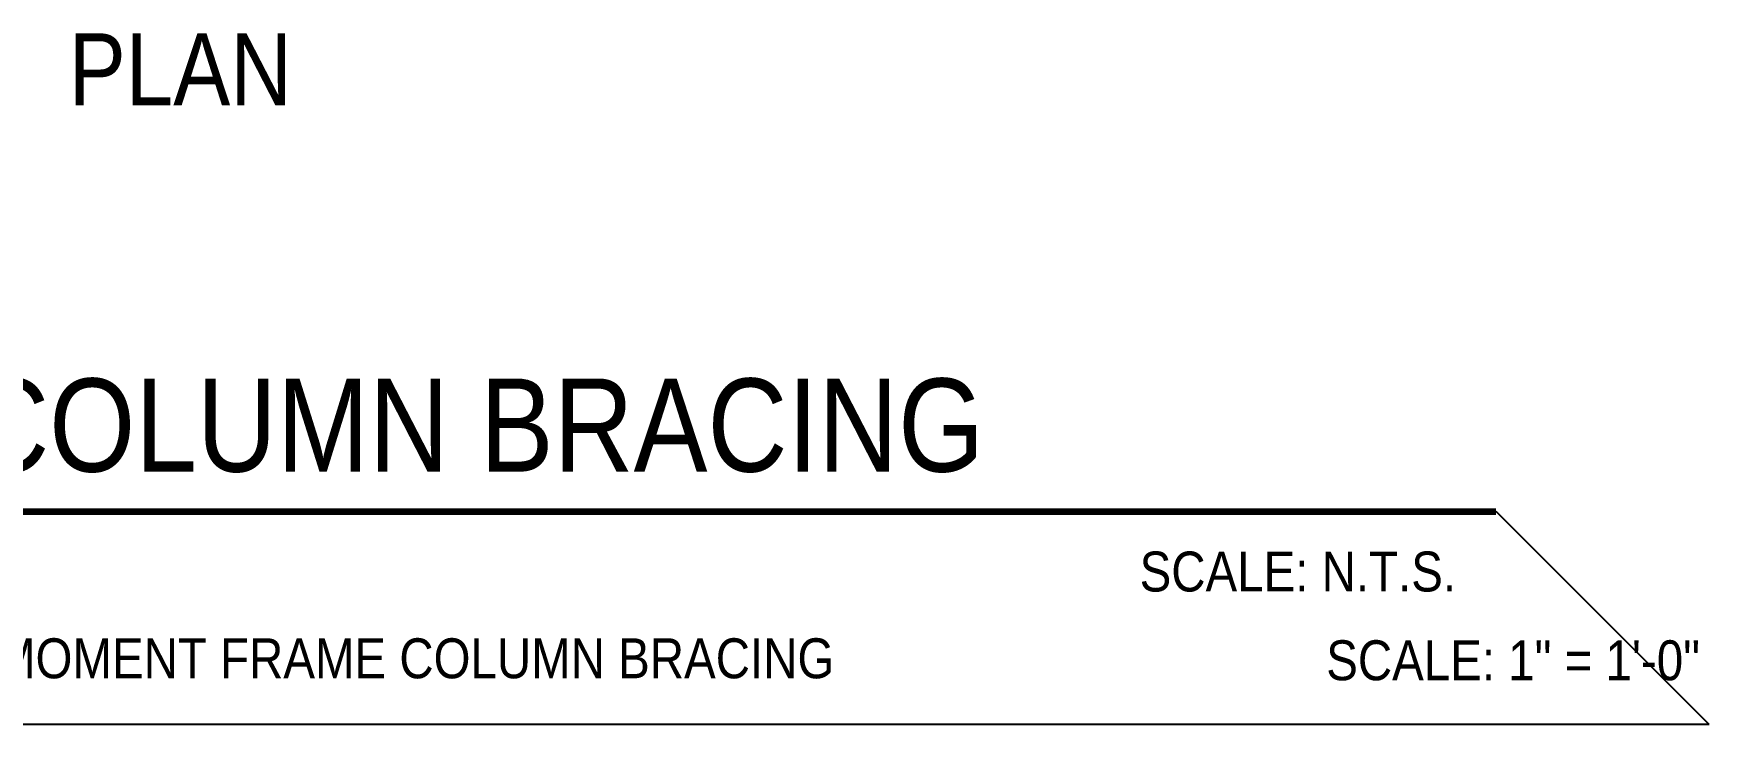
# Model space of a CAD drawing. Header units: inches. Extents: x -16404 to 14624, y -1591 to 16152.
# Drawn here: x 8032.2 to 8079.21, y 12087 to 12106.47 of the extents above; entities that cross this region are included whole.
import ezdxf
from ezdxf.enums import TextEntityAlignment as Align

# ---------------------------------------------------------------- set-up
doc = ezdxf.new("R2010")
doc.units = ezdxf.units.IN
doc.header["$LTSCALE"] = 24
doc.header["$MEASUREMENT"] = 0
doc.linetypes.add('DASHED2', pattern=[0.375, 0.25, -0.125])
doc.layers.get('0').update_dxf_attribs({"linetype": 'CONTINUOUS'})
doc.layers.add('DESIGNER COMMENTS', color=221, linetype='CONTINUOUS', plot=False)
doc.layers.add('S-ANNO-GRID-NONPLOT', color=251, linetype='CONTINUOUS', plot=False)
doc.layers.add('S-ANNO-NOTE', color=4, linetype='CONTINUOUS')
doc.layers.add('S-TYP DETAIL BLOCKS', color=1, linetype='CONTINUOUS')
doc.styles.add('Arial', font='arial.ttf', dxfattribs={"width": 0.85})

# ---------------------------------------------------------------- blocks, each defined once
blk = doc.blocks.new('Se_30x42_DETAILS_GRID')
at = {"linetype": 'DASHED2', "ltscale": 0.5}
blk.add_line((14.82787985003347, 7.25), (14.32787985001144, 7.75000000002216), dxfattribs=at)
blk.add_line((14.82787985003393, 7.25), (7.413939925017315, 7.25))
blk = doc.blocks.new('*U789')
at = {"const_width": 0.1875}
blk.add_lwpolyline([(4.5, 0), (76.96727909941, 0)], dxfattribs=at)
at = {"style": 'Arial', "width": 0.85}
for tag, p in [('DWG_TITLE_1', (7.5, 6.1875)), ('DWG_TITLE_2', (7.5, 2.4375))]:
    blk.add_attdef(tag, text='', height=2.625, dxfattribs=at).set_placement(p, align=Align.MIDDLE_LEFT)
blk.add_attdef('#', text='', height=3, dxfattribs=at).set_placement((0, 0), align=Align.MIDDLE_CENTER)
blk.add_attdef('SCALE', text='', height=1.125, dxfattribs=at).set_placement((75.84227909941, -1.125), align=Align.TOP_RIGHT)
blk = doc.blocks.new('Se_MOMENT FRAME COLUMN BRACING')
at = {"layer": 'DESIGNER COMMENTS', "char_height": 1.125, "style": 'Arial'}
for s, insert, width, attachment_point in [('\\A1;BLOCK NAME: Se_MOMENT FRAME COLUMN BRACING', (40.60454943736772, -4.294642857426879), 35.4075025579809, 5), ('\\A1;SCALE: 1{\\H1x;" = 1\'-0"}', (82.7090988749926, -3.625000000283762), 19.68744999823992, 3)]:
    blk.add_mtext(s, dxfattribs=dict(at, insert=insert, width=width, attachment_point=attachment_point))
at = {"layer": 'S-ANNO-NOTE', "color": 6, "insert": (39.93360742550431, 11.44710004240187), "char_height": 2.025, "width": 31.08006526517906, "attachment_point": 8, "style": 'Arial'}
blk.add_mtext('PLAN', dxfattribs=at)

msp = doc.modelspace()

# ---------------------------------------------------------------- block references
at = {"layer": 'S-ANNO-GRID-NONPLOT', "xscale": 12, "yscale": 12, "zscale": 12}
msp.add_blockref('Se_30x42_DETAILS_GRID', (7901.436570756518, 12000.00000000001), dxfattribs=at)
at = {"layer": 'S-ANNO-NOTE'}
ref = msp.add_blockref('*U789', (7996.403849856982, 12093.00000000026), dxfattribs=at)
ref.add_attrib('DWG_TITLE_2', 'MOMENT FRAME COLUMN BRACING', dxfattribs={"layer": '0', "height": 2.625, "style": 'Arial', "width": 0.8500000000000001}).set_placement((8003.903849856982, 12095.43750000026), align=Align.MIDDLE_LEFT)
ref.add_attrib('SCALE', 'SCALE: N.T.S.', dxfattribs={"layer": '0', "height": 1.125, "style": 'Arial', "width": 0.85}).set_placement((8072.246128956644, 12091.87500000026), align=Align.TOP_RIGHT)
at = {"layer": 'S-TYP DETAIL BLOCKS'}
msp.add_blockref('Se_MOMENT FRAME COLUMN BRACING', (7996.403849856982, 12093.00000000026), dxfattribs=at)

doc.saveas('drawing.dxf')
